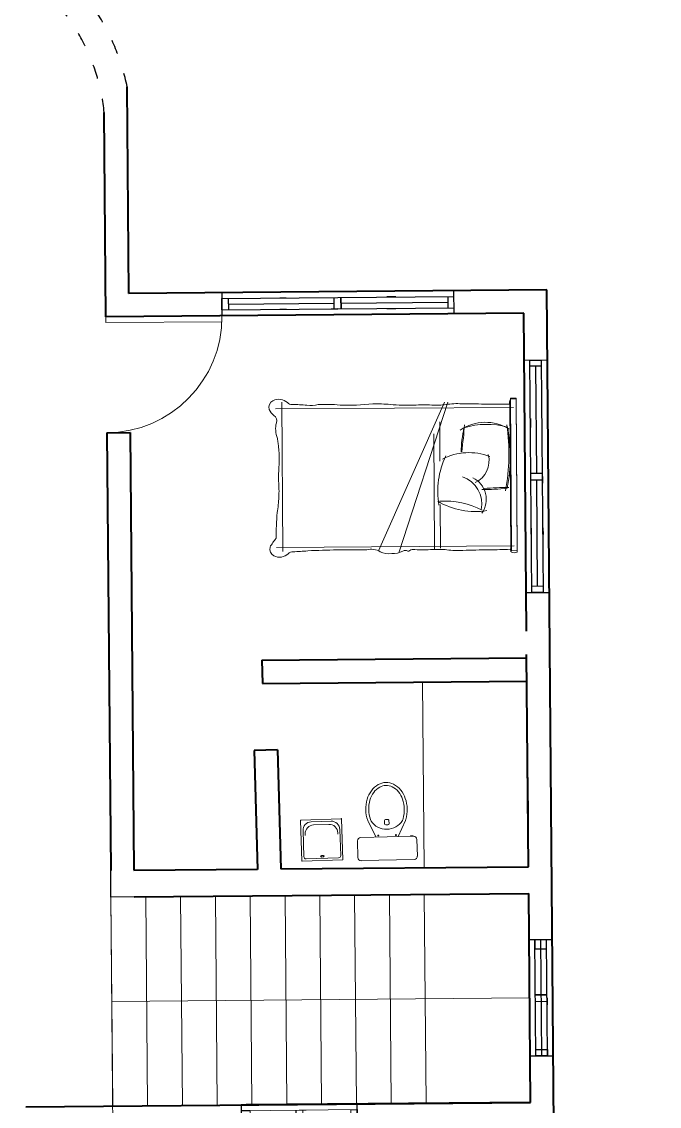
# Model space of a CAD drawing. Header units: centimetres. Extents: x 3413 to 9875, y 1 to 2456.
# Drawn here: x 8996 to 9545, y 599 to 1534 of the extents above; entities that cross this region are included whole.
import ezdxf

# ---------------------------------------------------------------- set-up
doc = ezdxf.new("R2010")
doc.units = ezdxf.units.CM
doc.linetypes.add('raya espacio raya', pattern=[30, 12, -18])
doc.layers.add('beam', color=63, linetype='raya espacio raya')
for name, color, linetype, lineweight in [('cloumn', 7, 'Continuous', 30), ('furniture', 63, 'Continuous', 20), ('JO_ DOOR LINE', 50, 'Continuous', 18), ('JO_ELEVATION LINE', 3, 'Continuous', 20), ('wall', 4, 'Continuous', 40)]:
    doc.layers.add(name, color=color, linetype=linetype, lineweight=lineweight)

# ---------------------------------------------------------------- blocks, each defined once
blk = doc.blocks.new('window_100-flat-3-flat-1')
at = {"layer": 'JO_ DOOR LINE', "lineweight": 30}
for p, q in [((-430.48, 8521.17), (-270.25, 8640.86)), ((-268.27, 8629.86), (-274.25, 8637.87)), ((-261.27, 8628.84), (-273.24, 8644.87)), ((-264.26, 8632.85), (-270.25, 8640.86)), ((-424.49, 8513.16), (-264.26, 8632.85)), ((-345.25, 8578.6), (-271.26, 8633.86)), ((-310.3, 8610.94), (-316.54, 8606.28)), ((-310.56, 8598.27), (-304.32, 8602.93)), ((-348.24, 8582.6), (-348.24, 8582.6)), ((-348.24, 8582.6), (-342.25, 8574.59)), ((-342.25, 8574.59), (-348.24, 8582.6)), ((-423.03, 8520.49), (-350, 8575.05)), ((-347.01, 8571.04), (-352.99, 8579.05)), ((-344.38, 8573), (-349.13, 8569.45)), ((-342.25, 8574.59), (-342.25, 8574.59)), ((-390.42, 8551.09), (-385.97, 8554.42)), ((-379.98, 8546.41), (-384.44, 8543.08)), ((-433.47, 8525.18), (-421.5, 8509.15)), ((-424.49, 8513.16), (-430.48, 8521.17)), ((-426.03, 8524.5), (-420.04, 8516.49))]:
    blk.add_line(p, q, dxfattribs=at)
at = {"layer": 'JO_ELEVATION LINE'}
for p, q in [((-273.24, 8644.87), (-433.47, 8525.18)), ((-421.5, 8509.15), (-261.27, 8628.84))]:
    blk.add_line(p, q, dxfattribs=at)
blk = doc.blocks.new('window_100-flat-2-flat-1')
at = {"layer": 'JO_ DOOR LINE', "lineweight": 30}
for p, q in [((-390.42, 8551.09), (-310.3, 8610.94)), ((-310.3, 8610.94), (-316.54, 8606.28)), ((-301.33, 8598.92), (-313.3, 8614.94)), ((-304.32, 8602.93), (-310.3, 8610.94)), ((-387.43, 8547.09), (-307.31, 8606.93)), ((-384.44, 8543.08), (-304.32, 8602.93)), ((-316.54, 8606.28), (-310.56, 8598.27)), ((-310.56, 8598.27), (-304.32, 8602.93)), ((-348.24, 8582.6), (-348.24, 8582.6)), ((-348.24, 8582.6), (-342.25, 8574.59)), ((-342.25, 8574.59), (-348.24, 8582.6)), ((-347.01, 8571.04), (-352.99, 8579.05)), ((-344.38, 8573), (-349.13, 8569.45)), ((-342.25, 8574.59), (-342.25, 8574.59)), ((-393.41, 8555.1), (-381.44, 8539.08)), ((-390.42, 8551.09), (-385.97, 8554.42)), ((-385.97, 8554.42), (-379.98, 8546.41)), ((-384.44, 8543.08), (-390.42, 8551.09)), ((-379.98, 8546.41), (-384.44, 8543.08))]:
    blk.add_line(p, q, dxfattribs=at)
at = {"layer": 'JO_ELEVATION LINE'}
for p, q in [((-313.3, 8614.94), (-393.41, 8555.1)), ((-381.44, 8539.08), (-301.33, 8598.92))]:
    blk.add_line(p, q, dxfattribs=at)
blk = doc.blocks.new('window_100-flat-4')
at = {"layer": 'JO_ DOOR LINE', "linetype": 'ByBlock', "lineweight": 9}
for p, q in [((-390.42, 8551.09), (-310.3, 8610.94)), ((-387.43, 8547.09), (-307.31, 8606.93)), ((-384.44, 8543.08), (-304.32, 8602.93)), ((-316.54, 8606.28), (-310.56, 8598.27)), ((-342.25, 8574.59), (-348.24, 8582.6)), ((-347.01, 8571.04), (-352.99, 8579.05)), ((-344.38, 8573), (-349.13, 8569.45)), ((-385.97, 8554.42), (-379.98, 8546.41))]:
    blk.add_line(p, q, dxfattribs=at)
at = {"layer": 'JO_ DOOR LINE', "linetype": 'ByBlock', "lineweight": 30}
for p, q in [((-310.3, 8610.94), (-316.54, 8606.28)), ((-301.33, 8598.92), (-313.3, 8614.94)), ((-304.32, 8602.93), (-310.3, 8610.94)), ((-310.56, 8598.27), (-304.32, 8602.93)), ((-348.24, 8582.6), (-348.24, 8582.6)), ((-348.24, 8582.6), (-342.25, 8574.59)), ((-342.25, 8574.59), (-342.25, 8574.59)), ((-393.41, 8555.1), (-381.44, 8539.08)), ((-390.42, 8551.09), (-385.97, 8554.42)), ((-384.44, 8543.08), (-390.42, 8551.09)), ((-379.98, 8546.41), (-384.44, 8543.08))]:
    blk.add_line(p, q, dxfattribs=at)
at = {"layer": 'JO_ELEVATION LINE', "linetype": 'ByBlock', "lineweight": -2}
for p, q in [((-313.3, 8614.94), (-393.41, 8555.1)), ((-381.44, 8539.08), (-301.33, 8598.92))]:
    blk.add_line(p, q, dxfattribs=at)
blk = doc.blocks.new('xibet6-flat-1')
at = {"layer": 'furniture'}
for p, q in [((-25.3, 27.2), (-41.8, 15)), ((-19.5, 26.4), (19.5, -26.4)), ((-42.6, 9.2), (-3.5, -43.5)), ((-37.9, -24.7), (-41, -27)), ((-36, -25), (-34.4, -27.2)), ((-41.3, -28.9), (-39.7, -31.1)), ((-34.7, -29.1), (-37.8, -31.4)), ((18.7, -32.1), (2.2, -44.3))]:
    blk.add_line(p, q, dxfattribs=at)
for points in [[(-40.3, 6.1), (-40.9, 5.6), (-41.9, 7), (-41.9, 7.3), (-41.9, 7.7), (-42.1, 7.9), (-42.7, 8.7), (-42.4, 9)], [(-52.7, -10.2), (-31.2, -6.1)], [(-25, -47.5), (-14.9, -28.1)]]:
    blk.add_lwpolyline(points, dxfattribs=at)
for points in [[(-52.7, -10.2, 0.010294), (-54, -10.6, 0.077224), (-65.8, -16.8, 0.077224)], [(-50.7, -13.3, 0.018244), (-52.9, -14, 0.077224), (-63.7, -19.7, 0.077224)], [(-65.8, -16.8, 0.077224), (-75.1, -26.3, 0.087), (-80.3, -36.9, 0.105687), (-81.1, -48.3, 0.124183), (-77.3, -57.4, 0.124183), (-69.8, -63.5, 0.105687), (-58.6, -66.1, 0.087), (-47, -64.3, 0.077224), (-35.2, -58.1, 0.077224), (-25.8, -48.6, 0.010294), (-25, -47.5, 0.105687)], [(-63.7, -19.7, 0.077224), (-72.3, -28.4, 0.087), (-76.9, -37.9, 0.105687), (-77.5, -47.8, 0.124183), (-74.5, -55.2, 0.124183), (-68.3, -60.3, 0.105687), (-58.6, -62.6, 0.087), (-48.1, -60.9, 0.077224), (-37.3, -55.2, 0.077224), (-28.7, -46.5, 0.018244), (-27.5, -44.7, 0.018244)]]:
    blk.add_lwpolyline(points, format="xyb", dxfattribs=at)
for centre in [(-31.2, -9.5), (-18.2, -27.1)]:
    blk.add_circle(centre, 0.547, dxfattribs=at)
for centre, radius, start, end in [((-22.8, 23.9), 4.1, 36.567, 126.567), ((-39.3, 11.7), 4.1, 126.567, 216.567), ((-49.4, -36.6), 23.3, 339.5515, 93.3598), ((-37.1, -25.8), 1.37, 36.567, 126.567), ((16.3, -28.8), 4.1, 306.567, 36.567), ((-40.2, -28.1), 1.37, 126.567, 216.567), ((-38.6, -30.3), 1.37, 216.567, 306.567), ((-35.5, -28), 1.37, 306.567, 36.567), ((-0.2, -41), 4.1, 216.567, 306.567)]:
    blk.add_arc(centre, radius, start, end, dxfattribs=at)
blk = doc.blocks.new('M_BATH_TOIL_3D BATH_P-flat-1')
at = {"layer": 'furniture'}
blk.add_lwpolyline([(29.9, -39.4), (0, 0), (-39.4, -29.9), (-9.5, -69.3)], close=True, dxfattribs=at)
for points in [[(24.3, -40.6, 0.414214), (24.8, -36.8), (1.2, -5.6, 0.414214), (-2.6, -5.1), (-27.8, -24.2, 0.414214), (-29.7, -38.5), (-15.2, -57.7, 0.414214), (-0.9, -59.6)], [(12.2, -24.3), (12.3, -24.1, 0.100067), (12.3, -23.5, 0.057853), (12.1, -22.8), (11.6, -22.2), (11.1, -21.6, 0.057853), (10.6, -21.2, 0.100067), (10, -21), (9.7, -21.1), (9.6, -21.4, 0.100067), (9.6, -22, 0.057853), (9.8, -22.6), (10.3, -23.3), (10.8, -23.9, 0.057853), (11.3, -24.2, 0.100067), (11.9, -24.4)]]:
    blk.add_lwpolyline(points, format="xyb", close=True, dxfattribs=at)
blk.add_lwpolyline([(-21.6, -22.6), (-23, -23.7, 0.414214), (-25.1, -38.5), (-13.9, -53.2, 0.414214), (0.9, -55.2), (2.3, -54.1)], format="xyb", dxfattribs=at)
for p in [(-39.4, -29.9), (29.9, -39.4), (-9.5, -69.3)]:
    blk.add_point(p, dxfattribs=at)

msp = doc.modelspace()

# ---------------------------------------------------------------- linework, layer by layer
at = {"layer": 'beam'}
for radius, start, end in [(192.924, 11.816036, 86.925138), (169.924, 5.89545, 86.359012)]:
    msp.add_arc((8897.97, 1438.137), radius, start, end, dxfattribs=at)
at = {"layer": 'cloumn'}
for p, q in [((9072.823, 779.381), (9072.624, 802.38)), ((9092.822, 779.554), (9072.823, 779.381))]:
    msp.add_line(p, q, dxfattribs=at)
at = {"layer": 'furniture'}
for p, q in [((9068.512, 1279.512), (9168.51, 1280.211)), ((9068.512, 1279.512), (9068.547, 1274.512)), ((9068.547, 1274.512), (9168.545, 1275.211)), ((9220.058, 1205.933), (9220.858, 1077.17)), ((9360.222, 1205.875), (9303.314, 1077.804)), ((9363.109, 1205.934), (9320.986, 1076.218)), ((9416.63, 1207.155), (9417.439, 1077.068)), ((9421.928, 1209.357), (9417.185, 1209.327)), ((9417.185, 1209.327), (9418.002, 1077.939)), ((9422.744, 1077.968), (9421.928, 1209.357)), ((9422.752, 1076.651), (9421.933, 1208.466)), ((9419.653, 1201.404), (9214.655, 1200.13)), ((9356.129, 1188.834), (9356.339, 1155.17)), ((9351.142, 1178.624), (9351.761, 1079.028)), ((9356.572, 1117.706), (9356.806, 1080.01)), ((9420.395, 1082.089), (9215.396, 1080.814)), ((9418.002, 1077.939), (9422.744, 1077.968)), ((9342.614, 804.707), (9341.235, 964.701))]:
    msp.add_line(p, q, dxfattribs=at)
for centre, radius, start, end in [((9068.512, 1279.512), 100, 270.400482, 0.400482), ((9215.02, 1201.553), 6.14, 115.011308, 197.414317), ((9217.545, 1197.908), 10.537, 46.140274, 119.077411), ((9427.339, 1204.228), 11.202, 157.339906, 180.74826), ((9419.357, 1201.533), 7.396, 69.617337, 108.570542), ((9221.724, 1205.324), 13.758, 204.062213, 232.312113), ((9228.762, 1209.302), 5.454, 224.112642, 271.800546), ((9229.77, 1083.021), 120.832, 84.323959, 90.396899), ((9244.995, 1233.604), 30.519, 263.841917, 282.269267), ((9258.586, 1100.475), 103.551, 83.539934, 93.934946), ((9276.608, 1401.567), 198.3, 268.15878, 276.353322), ((9298.969, 978.216), 226.268, 86.324917, 90.105614), ((9327.791, 1333.429), 130.2, 263.686336, 272.714274), ((9342.558, 1053.217), 150.405, 87.433746, 93.278547), ((9353.291, 1283.466), 80.095, 267.138149, 275.947624), ((9371.559, 1146.621), 58.043, 86.392806, 99.889284), ((9355.174, -923.309), 2127.953, 88.848524, 89.460481), ((9404.914, 911.976), 292.322, 87.799444, 91.367704), ((9210.35, 1190.008), 5.329, 340.58723, 56.220561), ((9237.617, 1182.924), 22.867, 166.565163, 201.21574), ((9395.499, 1149.933), 38.652, 57.866109, 124.189741), ((9498.924, 1158.913), 124.437, 168.473062, 178.241073), ((8382.657, 1275.121), 998.886, 353.569369, 354.903763), ((9396.785, 1121.008), 65.816, 74.282496, 107.497015), ((9243.148, 1161.346), 172.643, 349.404837, 8.296988), ((9275.992, 1158.988), 140.926, 348.935482, 10.373361), ((9235.4, 1175.91), 19.142, 183.776481, 196.032394), ((9109.882, 1156.836), 108.004, 354.536834, 7.334107), ((9424.765, 1129.12), 70.316, 154.316122, 189.703531), ((9381.493, 1111.435), 50.985, 69.65872, 116.858781), ((9377.793, 1155.561), 20.876, 295.108465, 14.275327), ((9297.996, 1140.776), 80.807, 175.900056, 182.08037), ((9367.68, 1118.248), 24.7, 348.397403, 71.190373), ((9375.549, 1122.146), 20.697, 324.523209, 64.198276), ((9124.798, 1129.098), 92.857, 356.93966, 5.40351), ((9393.704, 1280.174), 149.656, 269.509725, 277.909441), ((9417.979, 842.807), 289.633, 90.462432, 94.687314), ((9124.815, 1127.137), 92.756, 349.800449, 358.148597), ((9386.536, 1173.769), 62.126, 239.010338, 279.553834), ((9361.405, 1055.168), 65.57, 61.401698, 94.505839), ((9448.195, 1090.089), 233.004, 174.921986, 180.369905), ((9244.405, 1062.661), 39.054, 138.410672, 152.069993), ((9215.781, 1079.189), 6.14, 163.297976, 245.700985), ((9218.26, 1082.864), 10.537, 241.634883, 314.572019), ((9229.618, 1071.611), 5.454, 88.911747, 136.599651), ((9229.056, 1197.894), 120.832, 270.315394, 276.388334), ((9280.519, 259.121), 819.574, 89.106509, 92.658777), ((9297.305, 1065.517), 13.678, 56.494478, 107.029838), ((9312.735, 1095.792), 20.449, 247.337168, 275.794419), ((9315.564, 1094.526), 19.094, 267.706988, 297.309162), ((9326.437, 1074.089), 4.064, 56.51836, 121.323662), ((9328.518, 1080.632), 3.158, 272.923661, 305.029308), ((9333.599, 1072.554), 6.392, 79.806795, 120.759285), ((9341.465, 1229.099), 150.405, 267.433746, 273.278547), ((9355.06, 999.001), 80.095, 84.76467, 93.574145), ((9371.625, 1136.062), 58.043, 260.823009, 274.319487), ((9329.508, 3205.629), 2127.953, 271.251812, 271.863769), ((9402.06, 1371.104), 292.322, 269.344589, 272.91285), ((9423.83, 1080.639), 7.071, 192.068039, 214.615046), ((9420.35, 1081.7), 5.592, 245.26576, 295.446534)]:
    msp.add_arc(centre, radius, start, end, dxfattribs=at)
at = {"layer": 'JO_ DOOR LINE'}
for p, q in [((9074.374, 599.388), (9072.823, 779.381)), ((9072.823, 779.381), (9074.546, 579.389)), ((9104.373, 599.646), (9102.821, 779.64)), ((9134.372, 599.905), (9132.82, 779.898)), ((9134.372, 599.905), (9132.82, 779.898)), ((9164.37, 600.164), (9162.819, 780.157)), ((9194.369, 600.422), (9192.818, 780.415)), ((9224.368, 600.681), (9222.817, 780.674)), ((9254.367, 600.939), (9252.816, 780.932)), ((9284.366, 601.198), (9282.815, 781.191)), ((9314.365, 601.456), (9312.814, 781.45)), ((9344.364, 601.718), (9342.813, 781.708)), ((9344.364, 601.715), (9342.813, 781.708)), ((9073.598, 689.385), (9433.585, 692.487))]:
    msp.add_line(p, q, dxfattribs=at)
at = {"layer": 'wall'}
for p, q in [((9088.339, 1299.684), (9086.806, 1477.642)), ((9068.512, 1279.512), (9066.995, 1455.591)), ((9448.326, 1302.786), (9088.339, 1299.684)), ((9454.532, 582.663), (9448.326, 1302.786)), ((9428.499, 1282.614), (9068.512, 1279.512)), ((9430.861, 1008.487), (9428.499, 1282.614)), ((9088.512, 1279.684), (9088.512, 1279.652)), ((9069.374, 1179.516), (9089.373, 1179.688)), ((9069.374, 1179.516), (9072.624, 802.38)), ((9089.373, 1179.688), (9092.624, 802.553)), ((9430.861, 1008.487), (9430.872, 1008.487)), ((9202.778, 983.509), (9431.06, 985.476)), ((9202.778, 983.509), (9203.318, 963.513)), ((9431.034, 988.487), (9431.044, 988.488)), ((9432.611, 805.483), (9431.034, 988.487)), ((9203.318, 963.513), (9431.232, 965.477)), ((9216.366, 906.374), (9196.374, 905.834)), ((9196.374, 905.834), (9199.15, 803.103)), ((9216.366, 906.374), (9219.142, 803.643)), ((9432.292, 842.484), (9431.947, 882.483)), ((9219.142, 803.643), (9432.611, 805.483)), ((9092.624, 802.553), (9199.14, 803.471)), ((9092.822, 779.554), (9432.809, 782.484)), ((9434.36, 602.493), (9432.809, 782.484)), ((8999.377, 598.742), (9434.36, 602.49)), ((9434.36, 602.493), (9189.245, 600.381)), ((9189.245, 600.381), (9434.36, 602.493)), ((9374.363, 601.973), (9374.363, 601.976))]:
    msp.add_line(p, q, dxfattribs=at)

# ---------------------------------------------------------------- block references
at = {"layer": 'furniture', "xscale": 0.7137021335020569, "yscale": 0.7137021335020569, "zscale": 0.7137021335020569, "rotation": 234.7891299913129}
msp.add_blockref('M_BATH_TOIL_3D BATH_P-flat-1', (9272.717, 811.616), dxfattribs=at)
at = {"layer": 'wall'}
for name, p, rotation in [('window_100-flat-3-flat-1', (4475.029, -5829.803), 323.7350711519218), ('window_100-flat-3-flat-1', (16560.75, -3651.488), 53.73494987029701), ('window_100-flat-2-flat-1', (16564.613, -4100.832), 53.73494987029701), ('window_100-flat-4', (14016.426, 7719.806), 143.8317729870099)]:
    msp.add_blockref(name, p, dxfattribs=dict(at, rotation=rotation))
at = {"layer": 'wall', "xscale": 0.6942455554238852, "yscale": 0.6942455554238852, "zscale": 0.6942455554238852, "rotation": 234.7891299913129}
msp.add_blockref('xibet6-flat-1', (9311.296, 811.338), dxfattribs=at)

doc.saveas('drawing.dxf')
